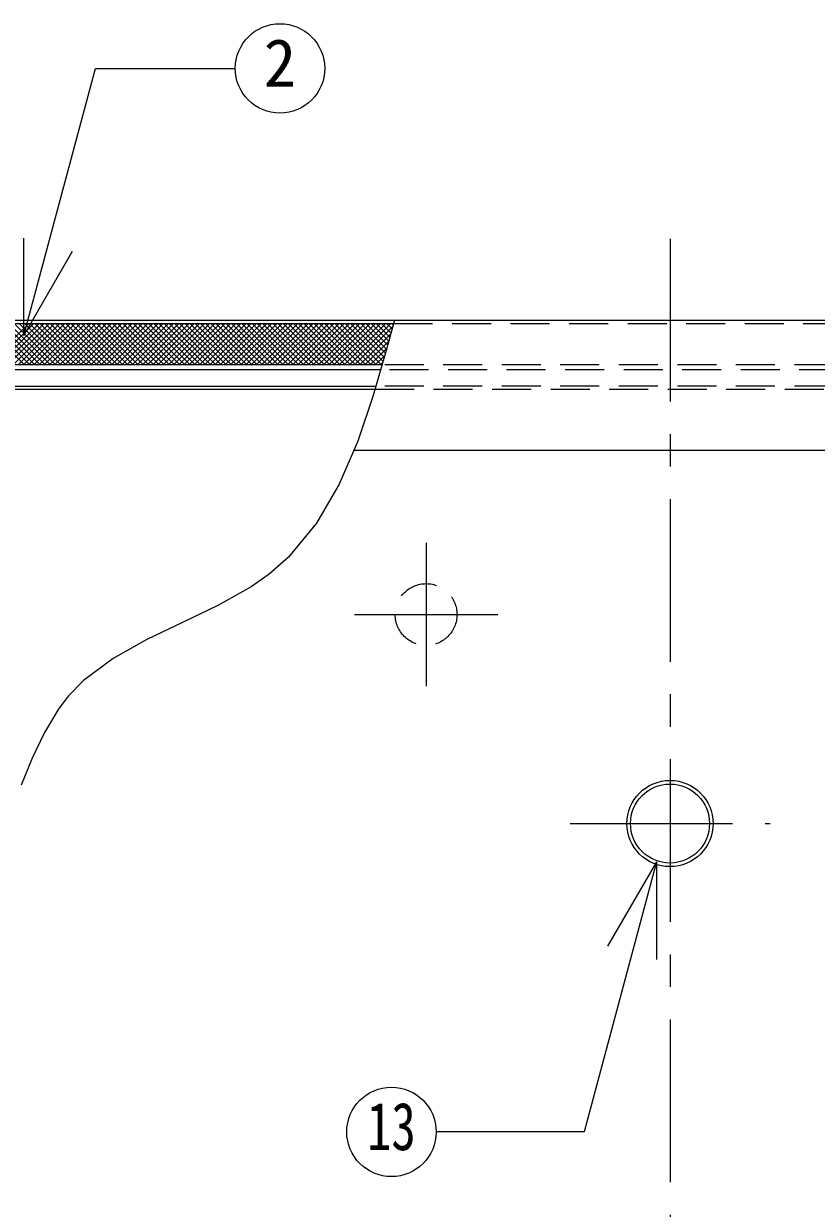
# Model space of a CAD drawing. Units: millimetres at full size, sheet at 1:20; details may follow other scales. Extents: x -4246 to 3854, y -2716 to 2904.
# Drawn here: x -3393 to -2906, y -752 to -24 of the extents above; entities that cross this region are included whole.
import ezdxf
from ezdxf.enums import TextEntityAlignment as Align

# ---------------------------------------------------------------- set-up
doc = ezdxf.new("R2010")
doc.units = ezdxf.units.MM
doc.header["$LTSCALE"] = 20
doc.linetypes.add('CHAIN1', pattern=[8, 5, -1, 1, -1])
doc.linetypes.add('DASHED1', pattern=[1.8, 1.2, -0.6])
doc.layers.add('0-0', color=7, linetype='Continuous', lineweight=18)
doc.styles.add('ＭＳ ゴシック', font='')
doc.styles.get('ＭＳ ゴシック').set_extended_font_data('MS Gothic')

msp = doc.modelspace()

# ---------------------------------------------------------------- linework, layer by layer
at = {"layer": '0-0'}
for p, q in [((-3393.03, -215.7), (-3393.03, -155.7)), ((-3393.03, -215.7), (-3363.03, -163.74)), ((-3003.99, -539.19), (-3033.99, -591.15)), ((-3003.99, -539.19), (-3003.99, -599.19))]:
    msp.add_line(p, q, dxfattribs=at)
at = {"layer": '0-0', "color": 4, "linetype": 'CHAIN1', "lineweight": 9}
for p, q in [((-2995.6, -156.17), (-2995.6, -1590.67)), ((-3145.6, -343.17), (-3145.6, -431.17)), ((-3189.6, -387.17), (-3101.6, -387.17)), ((-3057.1, -515.67), (-2934.1, -515.67))]:
    msp.add_line(p, q, dxfattribs=at)
at = {"layer": '0-0', "color": 5, "lineweight": 25}
for p, q in [((-3570.1, -206.17), (-2421.1, -206.17)), ((-3569.1, -208.17), (-3165.64, -208.17)), ((-3173.54, -236.67), (-3567.1, -236.67)), ((-3172.68, -233.67), (-3564.1, -233.67)), ((-3189.99, -286.17), (-2419.1, -286.17))]:
    msp.add_line(p, q, dxfattribs=at)
at = {"layer": '0-0', "color": 4, "lineweight": 9}
for p, q in [((-3418.11, -208.17), (-3392.61, -233.67)), ((-3415.51, -233.67), (-3390.01, -208.17)), ((-3414.93, -208.17), (-3389.43, -233.67)), ((-3412.33, -233.67), (-3386.83, -208.17)), ((-3411.75, -208.17), (-3386.25, -233.67)), ((-3409.15, -233.67), (-3383.65, -208.17)), ((-3408.57, -208.17), (-3383.07, -233.67)), ((-3405.97, -233.67), (-3380.47, -208.17)), ((-3405.38, -208.17), (-3379.88, -233.67)), ((-3402.79, -233.67), (-3377.29, -208.17)), ((-3402.2, -208.17), (-3376.7, -233.67)), ((-3399.6, -233.67), (-3374.1, -208.17)), ((-3399.02, -208.17), (-3373.52, -233.67)), ((-3396.42, -233.67), (-3370.92, -208.17)), ((-3395.84, -208.17), (-3370.34, -233.67)), ((-3393.24, -233.67), (-3367.74, -208.17)), ((-3392.66, -208.17), (-3367.16, -233.67)), ((-3390.06, -233.67), (-3364.56, -208.17)), ((-3389.47, -208.17), (-3363.97, -233.67)), ((-3386.88, -233.67), (-3361.38, -208.17)), ((-3386.29, -208.17), (-3360.79, -233.67)), ((-3383.69, -233.67), (-3358.19, -208.17)), ((-3383.11, -208.17), (-3357.61, -233.67)), ((-3380.51, -233.67), (-3355.01, -208.17)), ((-3379.93, -208.17), (-3354.43, -233.67)), ((-3377.33, -233.67), (-3351.83, -208.17)), ((-3376.75, -208.17), (-3351.25, -233.67)), ((-3374.15, -233.67), (-3348.65, -208.17)), ((-3373.56, -208.17), (-3348.06, -233.67)), ((-3370.97, -233.67), (-3345.47, -208.17)), ((-3370.38, -208.17), (-3344.88, -233.67)), ((-3367.78, -233.67), (-3342.28, -208.17)), ((-3367.2, -208.17), (-3341.7, -233.67)), ((-3364.6, -233.67), (-3339.1, -208.17)), ((-3364.02, -208.17), (-3338.52, -233.67)), ((-3361.42, -233.67), (-3335.92, -208.17)), ((-3360.84, -208.17), (-3335.34, -233.67)), ((-3358.24, -233.67), (-3332.74, -208.17)), ((-3357.65, -208.17), (-3332.15, -233.67)), ((-3355.06, -233.67), (-3329.56, -208.17)), ((-3354.47, -208.17), (-3328.97, -233.67)), ((-3351.87, -233.67), (-3326.37, -208.17)), ((-3351.29, -208.17), (-3325.79, -233.67)), ((-3348.69, -233.67), (-3323.19, -208.17)), ((-3348.11, -208.17), (-3322.61, -233.67)), ((-3345.51, -233.67), (-3320.01, -208.17)), ((-3344.93, -208.17), (-3319.43, -233.67)), ((-3342.33, -233.67), (-3316.83, -208.17)), ((-3341.74, -208.17), (-3316.24, -233.67)), ((-3339.15, -233.67), (-3313.65, -208.17)), ((-3338.56, -208.17), (-3313.06, -233.67)), ((-3335.96, -233.67), (-3310.46, -208.17)), ((-3335.38, -208.17), (-3309.88, -233.67)), ((-3332.78, -233.67), (-3307.28, -208.17)), ((-3332.2, -208.17), (-3306.7, -233.67)), ((-3329.6, -233.67), (-3304.1, -208.17)), ((-3329.02, -208.17), (-3303.52, -233.67)), ((-3326.42, -233.67), (-3300.92, -208.17)), ((-3325.83, -208.17), (-3300.33, -233.67)), ((-3323.24, -233.67), (-3297.74, -208.17)), ((-3322.65, -208.17), (-3297.15, -233.67)), ((-3320.05, -233.67), (-3294.55, -208.17)), ((-3319.47, -208.17), (-3293.97, -233.67)), ((-3316.87, -233.67), (-3291.37, -208.17)), ((-3316.29, -208.17), (-3290.79, -233.67)), ((-3313.69, -233.67), (-3288.19, -208.17)), ((-3313.11, -208.17), (-3287.61, -233.67)), ((-3310.51, -233.67), (-3285.01, -208.17)), ((-3309.92, -208.17), (-3284.42, -233.67)), ((-3307.33, -233.67), (-3281.83, -208.17)), ((-3306.74, -208.17), (-3281.24, -233.67)), ((-3304.14, -233.67), (-3278.64, -208.17)), ((-3303.56, -208.17), (-3278.06, -233.67)), ((-3300.96, -233.67), (-3275.46, -208.17)), ((-3300.38, -208.17), (-3274.88, -233.67)), ((-3297.78, -233.67), (-3272.28, -208.17)), ((-3297.2, -208.17), (-3271.7, -233.67)), ((-3294.6, -233.67), (-3269.1, -208.17)), ((-3294.01, -208.17), (-3268.51, -233.67)), ((-3291.42, -233.67), (-3265.92, -208.17)), ((-3290.83, -208.17), (-3265.33, -233.67)), ((-3288.23, -233.67), (-3262.73, -208.17)), ((-3287.65, -208.17), (-3262.15, -233.67)), ((-3285.05, -233.67), (-3259.55, -208.17)), ((-3284.47, -208.17), (-3258.97, -233.67)), ((-3281.87, -233.67), (-3256.37, -208.17)), ((-3281.29, -208.17), (-3255.79, -233.67)), ((-3278.69, -233.67), (-3253.19, -208.17)), ((-3278.1, -208.17), (-3252.6, -233.67)), ((-3275.51, -233.67), (-3250.01, -208.17)), ((-3274.92, -208.17), (-3249.42, -233.67)), ((-3272.32, -233.67), (-3246.82, -208.17)), ((-3271.74, -208.17), (-3246.24, -233.67)), ((-3269.14, -233.67), (-3243.64, -208.17)), ((-3268.56, -208.17), (-3243.06, -233.67)), ((-3265.96, -233.67), (-3240.46, -208.17)), ((-3265.38, -208.17), (-3239.88, -233.67)), ((-3262.78, -233.67), (-3237.28, -208.17)), ((-3262.19, -208.17), (-3236.69, -233.67)), ((-3259.6, -233.67), (-3234.1, -208.17)), ((-3259.01, -208.17), (-3233.51, -233.67)), ((-3256.41, -233.67), (-3230.91, -208.17)), ((-3255.83, -208.17), (-3230.33, -233.67)), ((-3253.23, -233.67), (-3227.73, -208.17)), ((-3252.65, -208.17), (-3227.15, -233.67)), ((-3250.05, -233.67), (-3224.55, -208.17)), ((-3249.47, -208.17), (-3223.97, -233.67)), ((-3246.87, -233.67), (-3221.37, -208.17)), ((-3246.28, -208.17), (-3220.78, -233.67)), ((-3243.69, -233.67), (-3218.19, -208.17)), ((-3243.1, -208.17), (-3217.6, -233.67)), ((-3240.5, -233.67), (-3215, -208.17)), ((-3239.92, -208.17), (-3214.42, -233.67)), ((-3237.32, -233.67), (-3211.82, -208.17)), ((-3236.74, -208.17), (-3211.24, -233.67)), ((-3234.14, -233.67), (-3208.64, -208.17)), ((-3233.56, -208.17), (-3208.06, -233.67)), ((-3230.96, -233.67), (-3205.46, -208.17)), ((-3230.37, -208.17), (-3204.87, -233.67)), ((-3227.78, -233.67), (-3202.28, -208.17)), ((-3227.19, -208.17), (-3201.69, -233.67)), ((-3224.59, -233.67), (-3199.09, -208.17)), ((-3224.01, -208.17), (-3198.51, -233.67)), ((-3221.41, -233.67), (-3195.91, -208.17)), ((-3220.83, -208.17), (-3195.33, -233.67)), ((-3218.23, -233.67), (-3192.73, -208.17)), ((-3217.65, -208.17), (-3192.15, -233.67)), ((-3215.05, -233.67), (-3189.55, -208.17)), ((-3214.47, -208.17), (-3188.97, -233.67)), ((-3211.87, -233.67), (-3186.37, -208.17)), ((-3211.28, -208.17), (-3185.78, -233.67)), ((-3208.68, -233.67), (-3183.18, -208.17)), ((-3208.1, -208.17), (-3182.6, -233.67)), ((-3205.5, -233.67), (-3180, -208.17)), ((-3204.92, -208.17), (-3179.42, -233.67)), ((-3202.32, -233.67), (-3176.82, -208.17)), ((-3201.74, -208.17), (-3176.24, -233.67)), ((-3199.14, -233.67), (-3173.64, -208.17)), ((-3198.56, -208.17), (-3173.06, -233.67)), ((-3195.96, -233.67), (-3170.46, -208.17)), ((-3195.37, -208.17), (-3172.06, -231.49)), ((-3192.77, -233.67), (-3167.27, -208.17)), ((-3192.19, -208.17), (-3171.35, -229.02)), ((-3189.59, -233.67), (-3166.21, -210.29)), ((-3189.01, -208.17), (-3170.64, -226.55)), ((-3185.83, -208.17), (-3169.93, -224.07)), ((-3182.65, -208.17), (-3169.24, -221.57)), ((-3179.46, -208.17), (-3168.57, -219.07)), ((-3176.28, -208.17), (-3167.9, -216.56)), ((-3173.1, -208.17), (-3167.22, -214.05)), ((-3169.92, -208.17), (-3166.55, -211.54)), ((-3166.74, -208.17), (-3165.87, -209.04)), ((-3186.41, -233.67), (-3167.38, -214.64)), ((-3183.23, -233.67), (-3168.55, -218.99)), ((-3180.05, -233.67), (-3169.72, -223.35)), ((-3176.86, -233.67), (-3171, -227.81)), ((-3173.68, -233.67), (-3172.28, -232.27)), ((-3530.6, -246.67), (-3176.41, -246.67)), ((-3530.6, -248.67), (-3176.98, -248.67))]:
    msp.add_line(p, q, dxfattribs=at)
at = {"layer": '0-0', "linetype": 'DASHED1'}
for p, q in [((-3165.64, -208.17), (-2422.1, -208.17)), ((-2424.1, -236.67), (-3173.54, -236.67)), ((-2427.1, -233.67), (-3172.68, -233.67)), ((-2427.1, -246.67), (-3176.41, -246.67)), ((-3176.98, -248.67), (-2428.1, -248.67))]:
    msp.add_line(p, q, dxfattribs=at)
at = {"layer": '0-0'}
for points in [[(-3393.03, -215.7), (-3349, -51.38), (-3262.98, -51.38)], [(-3165.1, -206.17), (-3169.71, -223.32), (-3178.08, -252.5), (-3187.59, -280.62), (-3198.99, -307.02), (-3212.99, -331.01), (-3230.33, -351.93), (-3242.21, -362.4), (-3253.12, -370.07), (-3273.7, -381.67), (-3295.5, -392.15), (-3317.33, -402.61), (-3338.03, -414.13), (-3356.41, -427.79), (-3365.55, -437.12), (-3371.51, -444.88), (-3380.32, -459.63), (-3387.83, -475.57), (-3394.72, -492.09)], [(-3003.99, -539.19), (-3048.49, -705.28), (-3139.41, -705.28)]]:
    msp.add_lwpolyline(points, dxfattribs=at)
for centre in [(-3235.48, -51.38), (-3166.91, -705.28)]:
    msp.add_circle(centre, 27.5, dxfattribs=at)
at = {"layer": '0-0', "color": 4, "linetype": 'DASHED1', "lineweight": 9}
msp.add_circle((-3145.6, -387.17), 19, dxfattribs=at)
at = {"layer": '0-0', "color": 5, "lineweight": 25}
for radius in [26.5, 24.3]:
    msp.add_circle((-2995.6, -515.67), radius, dxfattribs=at)

# ---------------------------------------------------------------- texts
at = {"layer": '0-0', "style": 'ＭＳ ゴシック'}
msp.add_text('2', height=29.33, dxfattribs=at).set_placement((-3245.48, -71.38), align=Align.BOTTOM_LEFT)
at = {"layer": '0-0', "style": 'ＭＳ ゴシック', "width": 0.75}
msp.add_text('13', height=29.33, dxfattribs=at).set_placement((-3181.91, -725.28), align=Align.BOTTOM_LEFT)

doc.saveas('drawing.dxf')
